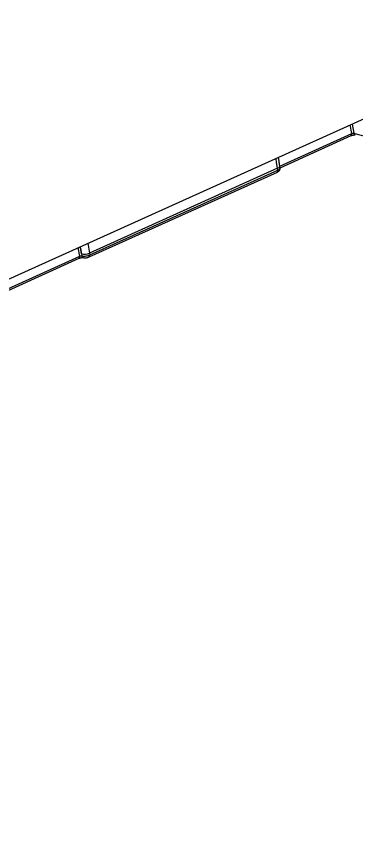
# Model space of a CAD drawing. Header units: millimetres. Extents: x -11024 to 8278, y -7837 to 5770.
# Drawn here: x 3481.5 to 3598.1, y -1815.6 to -1528.4 of the extents above; entities that cross this region are included whole.
import ezdxf

# ---------------------------------------------------------------- set-up
doc = ezdxf.new("R2010")
doc.units = ezdxf.units.MM
doc.layers.add('DIKOM_ОБЪЕКТ', color=7, linetype='Continuous')
doc.layers.add('DIKOM_РАЗМЕР_ОБЪЕКТА', color=7, linetype='Continuous')
doc.styles.add('style1', font='arial.ttf', dxfattribs={"width": 0.8})
doc.dimstyles.new('1-50', dxfattribs={"dimtxt": 300, "dimasz": 200, "dimexe": 100, "dimexo": 0, "dimgap": 100, "dimtad": 1, "dimtxsty": 'style1', "dimcen": 200, "dimclrd": 7, "dimclre": 7, "dimclrt": 7, "dimadec": 1, "dimazin": 2, "dimtfac": 1, "dimtmove": 0, "dimatfit": 2, "dimfxl": 0, "dimlwd": 25, "dimlwe": 18, "dimarcsym": 0})

# ---------------------------------------------------------------- blocks, each defined once
blk = doc.blocks.new('*D9')
at = {"layer": 'Defpoints', "color": 0, "transparency": 16777216}
for p in [(3740.68, 3707.51), (-8191.56, -3797.25), (-1076.12, -3797.25)]:
    blk.add_point(p, dxfattribs=at)
at = {"layer": 'DIKOM_РАЗМЕР_ОБЪЕКТА', "color": 7, "lineweight": 18, "transparency": 16777216}
for p, q in [((3740.68, 3707.51), (-8291.56, 3707.51)), ((-1076.12, -3797.25), (-8291.56, -3797.25))]:
    blk.add_line(p, q, dxfattribs=at)
at = {"layer": 'DIKOM_РАЗМЕР_ОБЪЕКТА', "color": 7, "lineweight": 25, "transparency": 16777216}
blk.add_line((-8191.56, 3507.51), (-8191.56, -3597.25), dxfattribs=at)
at = {"layer": 'DIKOM_РАЗМЕР_ОБЪЕКТА', "color": 7, "transparency": 16777216}
for points in [[(-8224.9, 3507.51), (-8158.23, 3507.51), (-8191.56, 3707.51)], [(-8224.9, -3597.25), (-8158.23, -3597.25), (-8191.56, -3797.25)]]:
    blk.add_solid(points, dxfattribs=at)
at = {"layer": 'DIKOM_РАЗМЕР_ОБЪЕКТА', "color": 7, "transparency": 16777216, "insert": (-8444.74, -44.87), "char_height": 300, "attachment_point": 5, "rotation": 90, "style": 'style1'}
blk.add_mtext('7500', dxfattribs=at)
blk = doc.blocks.new('*D10')
at = {"layer": 'Defpoints', "color": 0, "transparency": 16777216}
for p in [(-7791.31, -186.83), (6174.94, -1432.98), (6174.94, -5371.27)]:
    blk.add_point(p, dxfattribs=at)
at = {"layer": 'DIKOM_РАЗМЕР_ОБЪЕКТА', "color": 7, "lineweight": 18, "transparency": 16777216}
for p, q in [((-7791.31, -186.83), (-7791.31, -5471.27)), ((6174.94, -1432.98), (6174.94, -5471.27))]:
    blk.add_line(p, q, dxfattribs=at)
at = {"layer": 'DIKOM_РАЗМЕР_ОБЪЕКТА', "color": 7, "lineweight": 25, "transparency": 16777216}
blk.add_line((-7591.31, -5371.27), (5974.94, -5371.27), dxfattribs=at)
at = {"layer": 'DIKOM_РАЗМЕР_ОБЪЕКТА', "color": 7, "transparency": 16777216}
for points in [[(-7591.31, -5337.93), (-7591.31, -5404.6), (-7791.31, -5371.27)], [(5974.94, -5337.93), (5974.94, -5404.6), (6174.94, -5371.27)]]:
    blk.add_solid(points, dxfattribs=at)
at = {"layer": 'DIKOM_РАЗМЕР_ОБЪЕКТА', "color": 7, "transparency": 16777216, "insert": (-1343.68, -5118.1), "char_height": 300, "attachment_point": 5, "style": 'style1'}
blk.add_mtext('14000', dxfattribs=at)

msp = doc.modelspace()

# ---------------------------------------------------------------- linework, layer by layer
at = {"layer": 'DIKOM_ОБЪЕКТ', "color": 7, "linetype": 'Continuous', "lineweight": 15}
for p, q in [((3424.797, -1642.945), (3665.147, -1534.621)), ((3596.995, -1565.337), (3597.574, -1568.468)), ((3596.892, -1568.594), (3596.344, -1565.63)), ((3572.101, -1579.767), (3596.892, -1568.594)), ((3572.208, -1580.345), (3596.701, -1569.306)), ((3506.474, -1611.054), (3571.26, -1581.855)), ((3571.34, -1580.539), (3506.553, -1609.738)), ((3506.665, -1610.342), (3571.451, -1581.143)), ((3571.451, -1581.143), (3571.34, -1580.539)), ((3572.217, -1580.397), (3572.103, -1579.777)), ((3503.225, -1610.809), (3502.677, -1607.845)), ((3503.328, -1607.552), (3503.788, -1610.043)), ((3478.434, -1621.982), (3503.225, -1610.809)), ((3503.788, -1610.043), (3503.907, -1610.683)), ((3506.553, -1609.738), (3506.665, -1610.342)), ((3478.541, -1622.56), (3503.034, -1611.522))]:
    msp.add_line(p, q, dxfattribs=at)
at = {"layer": 'DIKOM_ОБЪЕКТ', "color": 7, "linetype": 'Continuous', "lineweight": 15, "flags": 128}
for points in [[(3571.34, -1580.539), (3571.002, -1578.528), (3570.81, -1577.138)], [(3571.34, -1580.539), (3571.621, -1580.394), (3571.845, -1580.24), (3572.004, -1580.081), (3572.091, -1579.925), (3572.103, -1579.779)], [(3503.788, -1610.043), (3503.434, -1607.931), (3503.375, -1607.53)], [(3506.024, -1606.336), (3506.215, -1607.726), (3506.553, -1609.738)], [(3506.474, -1611.054), (3506.464, -1611.058), (3506.462, -1611.059)]]:
    msp.add_lwpolyline(points, dxfattribs=at)
at = {"layer": 'DIKOM_ОБЪЕКТ', "color": 7, "linetype": 'Continuous', "lineweight": 15}
for centre, radius, start, end in [((3596.304, -1568.818), 0.63, 309.13155, 20.85769), ((3647.752, -1386.65), 188.615, 254.57168, 255.62005), ((3598.323, -1568.361), 0.756, 188.12269, 251.96634), ((3570.862, -1581.367), 0.63, 309.2063, 20.81872), ((3502.636, -1611.033), 0.63, 309.13373, 20.8555), ((3504.712, -1605.735), 4.406, 257.8984, 294.69711), ((3504.655, -1610.576), 0.756, 188.10657, 252.00861), ((3506.076, -1610.566), 0.63, 309.17037, 20.81887)]:
    msp.add_arc(centre, radius, start, end, dxfattribs=at)
for points, knots in [([(3596.706, -1569.306), (3596.716, -1569.301), (3596.774, -1569.272), (3596.963, -1569.204), (3597.25, -1569.127), (3597.567, -1569.074), (3597.833, -1569.058), (3598.002, -1569.064), (3598.083, -1569.078), (3598.081, -1569.078), (3598.081, -1569.078)], [0, 0, 0, 0, 0.0283641, 0.1763684, 0.348827, 0.536279, 0.7017189, 0.8385406, 0.9486317, 1, 1, 1, 1]), ([(3596.892, -1568.594), (3596.939, -1568.575), (3597.033, -1568.536), (3597.201, -1568.493), (3597.363, -1568.466), (3597.492, -1568.458), (3597.551, -1568.465), (3597.574, -1568.468)], [0, 0, 0, 0, 0.2138096, 0.4281265, 0.6427488, 0.857855, 1, 1, 1, 1]), ([(3572.103, -1579.777), (3572, -1579.212), (3571.814, -1578.192), (3571.696, -1577.203), (3571.644, -1576.762)], [0, 0, 0, 0, 0.55478689, 1, 1, 1, 1]), ([(3571.253, -1581.848), (3571.443, -1581.753), (3571.793, -1581.579), (3572.12, -1581.161), (3572.258, -1580.743), (3572.218, -1580.502), (3572.202, -1580.402)], [0, 0, 0, 0, 0.3422557, 0.630556, 0.8457483, 1, 1, 1, 1]), ([(3571.451, -1581.143), (3571.561, -1581.089), (3571.837, -1580.954), (3572.119, -1580.716), (3572.255, -1580.511), (3572.206, -1580.42), (3572.196, -1580.402)], [0, 0, 0, 0, 0.2251715, 0.5687331, 0.9124539, 1, 1, 1, 1]), ([(3503.039, -1611.521), (3503.048, -1611.516), (3503.107, -1611.487), (3503.295, -1611.419), (3503.583, -1611.342), (3503.9, -1611.289), (3504.166, -1611.273), (3504.335, -1611.279), (3504.416, -1611.294), (3504.414, -1611.293), (3504.413, -1611.293)], [0, 0, 0, 0, 0.0283644, 0.1763703, 0.3488391, 0.5362877, 0.7017313, 0.8386033, 0.9486974, 1, 1, 1, 1]), ([(3503.225, -1610.809), (3503.272, -1610.79), (3503.366, -1610.751), (3503.533, -1610.708), (3503.696, -1610.681), (3503.824, -1610.673), (3503.883, -1610.68), (3503.907, -1610.683)], [0, 0, 0, 0, 0.213816, 0.4281392, 0.6427679, 0.8579645, 1, 1, 1, 1]), ([(3503.907, -1610.683), (3504.003, -1610.706), (3504.245, -1610.765), (3504.769, -1610.783), (3505.425, -1610.715), (3506.099, -1610.567), (3506.476, -1610.417), (3506.665, -1610.342)], [0, 0, 0, 0, 0.1417278, 0.3563653, 0.5709005, 0.7854403, 1, 1, 1, 1]), ([(3504.424, -1611.288), (3504.521, -1611.312), (3504.824, -1611.388), (3505.358, -1611.362), (3505.987, -1611.254), (3506.309, -1611.106), (3506.452, -1611.04)], [0, 0, 0, 0, 0.1548537, 0.4837891, 0.7687454, 1, 1, 1, 1])]:
    msp.add_open_spline(points, degree=3, knots=knots, dxfattribs=at)

# ---------------------------------------------------------------- dimensions: what is measured, and where the dimension line sits
at = {"layer": 'DIKOM_РАЗМЕР_ОБЪЕКТА'}
dim = msp.add_linear_dim(base=(-8191.564, -3797.252), p1=(3740.68, 3707.508), p2=(-1076.116, -3797.252), angle=90, text='7500', dimstyle='1-50', dxfattribs=at)
dim.commit()
dim.dimension.update_dxf_attribs({"geometry": '*D9', "text_midpoint": (-8191.564, -44.872), "dimtype": 160})
dim = msp.add_linear_dim(base=(6174.942, -5371.267), p1=(-7791.307, -186.829), p2=(6174.942, -1432.983), text='14000', dimstyle='1-50', dxfattribs=at)
dim.commit()
dim.dimension.update_dxf_attribs({"geometry": '*D10', "text_midpoint": (-1343.681, -5371.267), "dimtype": 160})

doc.saveas('drawing.dxf')
